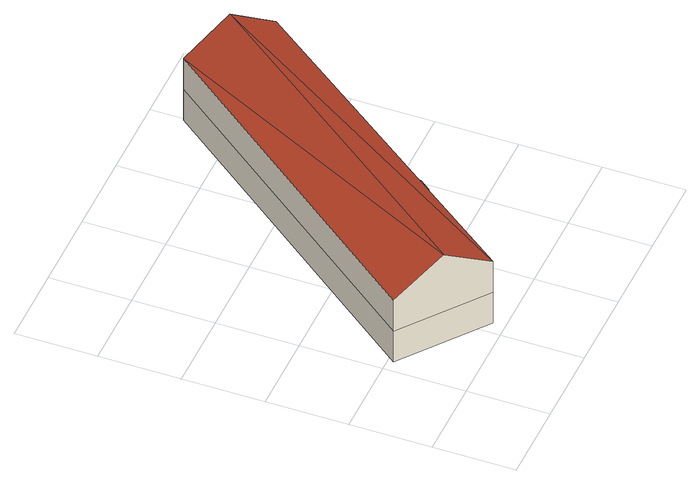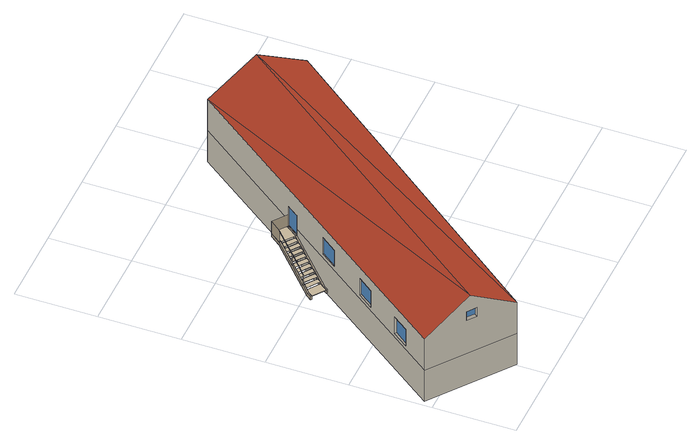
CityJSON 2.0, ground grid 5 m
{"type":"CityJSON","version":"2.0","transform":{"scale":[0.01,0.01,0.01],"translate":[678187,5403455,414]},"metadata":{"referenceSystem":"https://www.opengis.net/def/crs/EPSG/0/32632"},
"CityObjects":{
"building1":{"type":"Building","attributes":{"measuredHeight":6.51},"children":["building1-1"],"geometry":[{"type":"MultiSurface","lod":"3","boundaries":[[[0,1,2]],[[3,4,0]],[[4,3,5]],[[1,0,4]],[[6,7,8,9]],[[10,11,12,13]],[[14,15,16,17]],[[18,19,20,21]],[[22,23,24,25]],[[26,27,28,29,30]],[[31,32,33,34]],[[35,36,37,38]],[[39,40,41,42,43]],[[44,45,46,47]],[[48,49,50,51]],[[26,52,53,50,49,39,43,27]],[[54,48,51,55]],[[52,54,55,53]],[[48,54,5,3]],[[49,48,3,0,2],[18,21,14,17]],[[52,26,30,40,39,49,2,1],[6,9,10,13],[22,25,31,34],[38,44,47,35]],[[54,52,1,4,5]],[[29,28,42,41]],[[16,15,20,19]],[[12,11,8,7]],[[33,32,24,23]],[[46,45,37,36]],[[55,51,50,53]],[[17,16,19,18]],[[13,12,7,6]],[[34,33,23,22]],[[30,29,41,40]],[[47,46,36,35]],[[21,20,15,14]],[[9,8,11,10]],[[38,37,45,44]],[[43,42,28,27]],[[25,24,32,31]]],"semantics":{"surfaces":[{"type":"RoofSurface","klumMaterialClass":"Ceramic","klumMaterialIndex":"D201","materialUncertainty":0.3},{"type":"WallSurface"},{"type":"Window"},{"type":"GroundSurface"},{"type":"OuterCeilingSurface"},{"type":"OuterFloorSurface"}],"values":[0,0,0,0,1,1,1,1,1,1,1,1,1,1,1,1,1,1,1,1,1,1,2,2,2,2,2,3,4,4,4,4,4,5,5,5,5,5]}}]},
"building1-1":{"type":"BuildingInstallation","attributes":{"@cityeditor:layer":"Unclassified.LoD3","materialClass":"Metal","materialName":"Aluminium","materialUncertainty":0.5},"parents":["building1"],"geometry":[{"type":"MultiSurface","lod":"3","boundaries":[[[56,27,57,58]],[[59,60,61,56]],[[62,63,64,59]],[[56,58,65,66,67,68,69,70,71,72,73,74,75,76,77,78,79,80,61]],[[81,82,27,56,59,64]],[[83,81,64,84,85]],[[43,27,56,61]],[[60,86,87,88,89,90,91,92,93,94,95,96,97,98,99,100,101,62,59]],[[95,94,93,92,91,90,89,88,87,86,60,84,102,103,104,105,106]],[[107,63,62,101]],[[64,63,107,108,109,110,106,105,104,103,102,84]],[[110,109,99,98,111]],[[109,108,100,99]],[[111,95,106,110]],[[60,59,64,84]],[[65,58,57,112]],[[113,114,115,68,67]],[[57,27,43,116,114,113,117,112]],[[116,43,61,80,79,78,77,76,75,74,73,72,71]],[[67,66,117,113]],[[108,107,101,100]],[[114,116,71,115]],[[66,65,112,117]],[[118,119,120,121,102,103]],[[122,123,104,105,124]],[[125,76,90,126]],[[126,90,127,128]],[[128,127,129,130]],[[90,76,129,127]],[[130,129,76,125]],[[130,125,126,128]],[[131,88,132,133]],[[134,78,88,131]],[[135,134,131,133]],[[133,132,136,135]],[[135,136,78,134]],[[88,78,136,132]],[[137,138,139,140]],[[94,72,139,138]],[[140,141,142,137]],[[142,94,138,137]],[[141,72,94,142]],[[140,139,72,141]],[[143,144,145,146]],[[93,73,145,144]],[[146,147,148,143]],[[147,73,93,148]],[[146,145,73,147]],[[148,93,144,143]],[[97,96,70,69]],[[111,115,71,70,96,95]],[[68,115,111,98]],[[69,68,98,97]],[[97,96,95,111,98]],[[68,115,71,70,69]],[[86,80,149,150]],[[151,149,80,152]],[[153,150,149,151]],[[151,152,154,153]],[[154,86,150,153]],[[152,80,86,154]],[[155,87,156,157]],[[158,79,87,155]],[[159,160,79,158]],[[159,158,155,157]],[[157,156,160,159]],[[87,79,160,156]],[[161,162,77,163]],[[164,165,162,161]],[[89,77,162,165]],[[166,89,165,164]],[[163,77,89,166]],[[161,163,166,164]],[[167,75,91,168]],[[169,167,168,170]],[[169,171,75,167]],[[170,172,171,169]],[[91,75,171,172]],[[168,91,172,170]],[[173,92,174,175]],[[176,177,74,178]],[[92,74,177,174]],[[175,174,177,176]],[[176,178,173,175]],[[178,74,92,173]],[[85,121,120,83]],[[122,119,118,123]]]}]}
},
"vertices":[
[1730,2118,739],[580,77,547],[1969,1938,547],[1492,2299,547],[329,269,739],[73,467,547],[1628,1481,471],[1619,1488,471],[1619,1488,349],[1628,1481,349],[1555,1384,349],[1546,1391,349],[1546,1391,471],[1555,1384,471],[1754,2101,565],[1739,2082,565],[1739,2082,629],[1754,2101,629],[1698,2143,629],[1684,2124,629],[1684,2124,565],[1698,2143,565],[1852,1782,471],[1842,1789,471],[1842,1789,349],[1852,1782,349],[1100,774,317],[1100,774,274],[1094,778,274],[1094,778,421],[1100,774,421],[1780,1684,349],[1769,1692,349],[1769,1692,471],[1780,1684,471],[1393,1166,471],[1388,1170,471],[1388,1170,349],[1393,1166,349],[1153,845,317],[1153,845,421],[1147,849,421],[1147,849,274],[1153,845,274],[1320,1068,349],[1315,1072,349],[1315,1072,471],[1320,1068,471],[1492,2299,317],[1969,1938,317],[1969,1938,88],[1492,2299,88],[580,77,317],[580,77,88],[73,467,317],[73,467,88],
[1107,768,274],[1100,774,249],[1107,768,249],[1182,712,274],[1235,783,274],[1160,839,274],[1182,712,249],[1190,707,249],[1190,707,274],[1157,834,249],[1336,1075,99],[1358,1104,99],[1358,1104,122],[1322,1055,122],[1322,1055,124],[1340,1079,124],[1322,1055,139],[1304,1032,154],[1286,1007,169],[1268,983,184],[1250,959,199],[1232,935,214],[1214,911,229],[1196,887,244],[1178,863,259],[1190,707,360],[1100,774,360],[1243,778,360],[1243,778,274],[1243,778,356],[1253,807,259],[1271,831,244],[1289,855,229],[1307,879,214],[1325,903,199],[1343,928,184],[1361,951,169],[1379,976,154],[1397,1000,139],[1415,1024,124],[1397,1000,124],[1397,1000,122],[1433,1048,122],[1433,1048,99],[1411,1019,99],[1232,779,249],[1323,885,207],[1325,887,206],[1394,980,148],[1395,982,147],[1422,1018,124],[1239,773,249],[1419,1013,99],[1440,1042,99],[1440,1042,124],[1433,1048,124],[1149,840,249],[1350,1109,99],[1350,1109,124],[1358,1104,124],[1332,1085,124],[1329,1080,99],[1325,887,288],[1325,887,292],[1323,885,293],[1323,885,289],[1394,980,234],[1394,980,230],[1395,982,232],[1250,959,197],[1325,903,197],[1307,879,199],[1307,879,197],[1232,935,199],[1232,935,197],[1289,855,227],[1271,831,229],[1271,831,227],[1214,911,227],[1196,887,227],[1196,887,229],[1379,976,137],[1379,976,139],[1304,1032,139],[1304,1032,137],[1322,1055,137],[1397,1000,137],[1361,951,152],[1361,951,154],[1286,1007,154],[1286,1007,152],[1304,1032,152],[1379,976,152],[1160,839,259],[1235,783,259],[1160,839,257],[1178,863,257],[1235,783,257],[1253,807,257],[1271,831,242],[1253,807,244],[1253,807,242],[1196,887,242],[1178,863,242],[1178,863,244],[1214,911,212],[1214,911,214],[1232,935,212],[1289,855,212],[1289,855,214],[1307,879,212],[1268,983,182],[1343,928,182],[1250,959,182],[1325,903,182],[1250,959,184],[1325,903,184],[1361,951,167],[1343,928,169],[1343,928,167],[1268,983,167],[1268,983,169],[1286,1007,167]
]}
